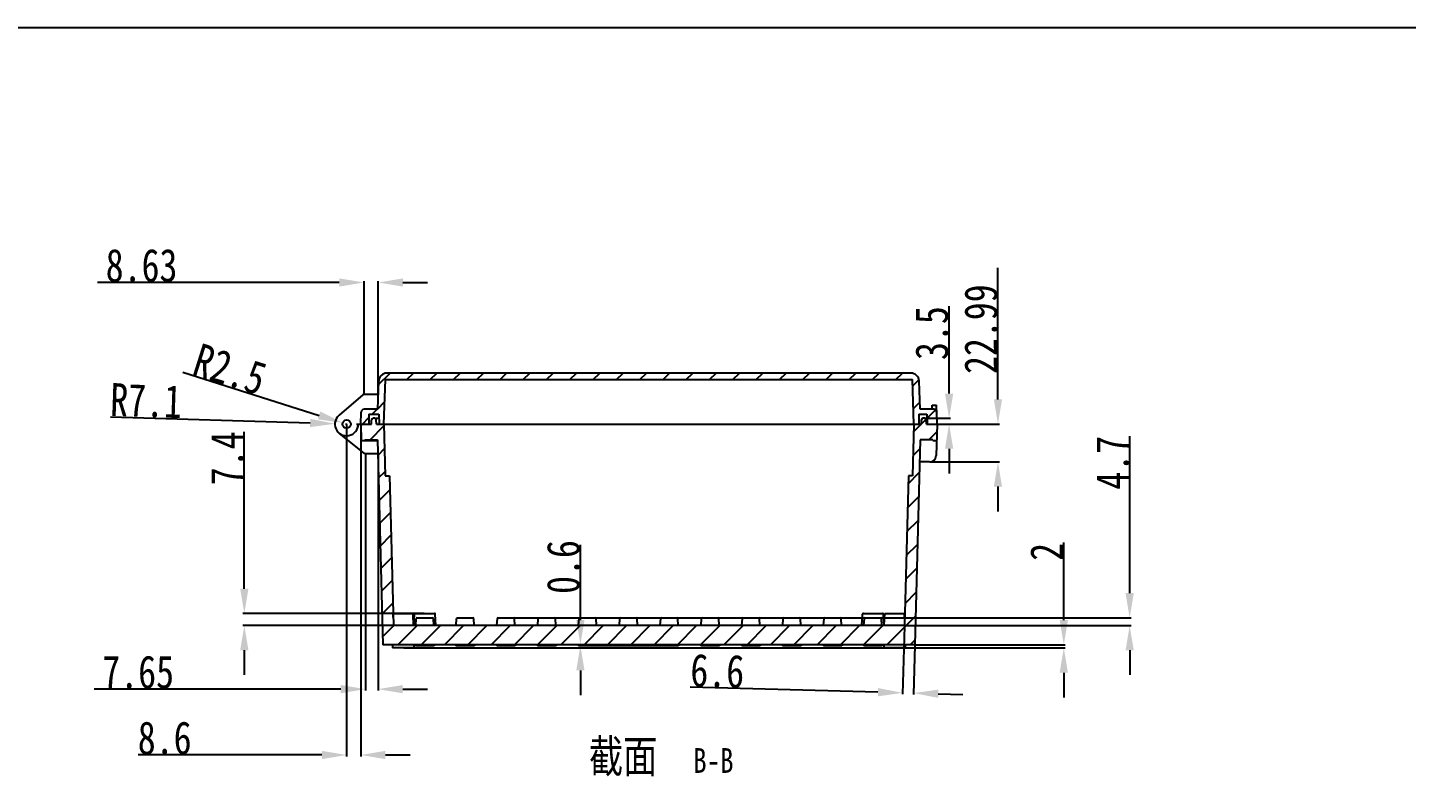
# Model space of a CAD drawing. Header units: millimetres. Extents: x 0 to 559, y 0 to 432.
# Drawn here: x 223.8 to 391.3, y 340.8 to 431.8 of the extents above; entities that cross this region are included whole.
import ezdxf

# ---------------------------------------------------------------- set-up
doc = ezdxf.new("R2010")
doc.units = ezdxf.units.MM
doc.header["$LTSCALE"] = 30.734
doc.header["$PDMODE"] = 3
doc.header["$PDSIZE"] = 8
doc.linetypes.add('CENTER', pattern=[0.6, 0.375, -0.075, 0.075, -0.075])
doc.layers.get('0').update_dxf_attribs({"linetype": 'CONTINUOUS'})
doc.layers.get('Defpoints').update_dxf_attribs({"linetype": 'CONTINUOUS'})
doc.layers.add('02___PRT_ALL_AXES', color=7, linetype='CONTINUOUS')
doc.styles.get("Standard").update_dxf_attribs({"font": 'txt', "width": 0.8})
doc.dimstyles.new('DIMSTYLE_1', dxfattribs={"dimtxt": 4, "dimasz": 3, "dimexe": 0.18, "dimexo": 0.0625, "dimgap": 0.09, "dimtad": 1, "dimlfac": 5, "dimdsep": 46, "dimtxsty": 'Standard', "dimblk": '_FILLED', "dimblk1": '_FILLED', "dimblk2": '_FILLED', "dimcen": 0.09, "dimadec": 0, "dimazin": 0, "dimtfac": 1, "dimtofl": 0, "dimtmove": 0, "dimatfit": 3, "dimldrblk": '_FILLED', "dimfxl": 1, "dimtolj": 1, "dimarcsym": 0})
doc.dimstyles.new('DIMSTYLE_2', dxfattribs={"dimtxt": 4, "dimasz": 3, "dimexe": 0.18, "dimexo": 0.0625, "dimgap": 0.09, "dimtad": 1, "dimlfac": 5, "dimdsep": 46, "dimtxsty": 'Standard', "dimblk": '_FILLED', "dimblk1": '_FILLED', "dimblk2": '_FILLED', "dimcen": 0.09, "dimadec": 0, "dimazin": 0, "dimtfac": 1, "dimtofl": 0, "dimtmove": 0, "dimatfit": 3, "dimldrblk": '_FILLED', "dimfxl": 1, "dimtolj": 1, "dimarcsym": 0})
pattern_1 = [(45, (14.4506, -19.163), (-1.4142136, 1.4142136), [])]

# ---------------------------------------------------------------- blocks, each defined once
blk = doc.blocks.new('_FILLED')
at = {"color": 0, "linetype": 'ByBlock'}
blk.add_solid([(0, 0), (-1, 0.167), (-1, -0.167)], dxfattribs=at)
blk = doc.blocks.new('*D14')
at = {"color": 0, "linetype": 'Continuous', "lineweight": -2}
for p, q in [((242.68, 389.92), (259.24, 384.68)), ((262.49, 383.63), (262.67, 383.63)), ((262.58, 383.54), (262.58, 383.72))]:
    blk.add_line(p, q, dxfattribs=at)
at = {"layer": 'Defpoints', "color": 0, "linetype": 'Continuous'}
for p in [(262.11, 383.78), (262.58, 383.63)]:
    blk.add_point(p, dxfattribs=at)
at = {"color": 0, "linetype": 'Continuous', "lineweight": -2, "xscale": 3, "yscale": 3, "zscale": 3, "rotation": 342.4622921009295}
blk.add_blockref('_FILLED', (262.11, 383.78), dxfattribs=at)
at = {"color": 0, "linetype": 'Continuous', "insert": (253.16, 390.9), "char_height": 4, "attachment_point": 3, "rotation": 342.4623}
blk.add_mtext('\\A1;R2.5', dxfattribs=at)
blk = doc.blocks.new('*D15')
at = {"color": 0, "linetype": 'Continuous', "lineweight": -2}
for p, q in [((233.9, 384.53), (258.16, 383.77)), ((262.49, 383.63), (262.67, 383.63)), ((262.58, 383.54), (262.58, 383.72))]:
    blk.add_line(p, q, dxfattribs=at)
at = {"layer": 'Defpoints', "color": 0, "linetype": 'Continuous'}
for p in [(261.16, 383.67), (262.58, 383.63)]:
    blk.add_point(p, dxfattribs=at)
at = {"color": 0, "linetype": 'Continuous', "lineweight": -2, "xscale": 3, "yscale": 3, "zscale": 3, "rotation": 358.2027342182279}
blk.add_blockref('_FILLED', (261.16, 383.67), dxfattribs=at)
at = {"color": 0, "linetype": 'Continuous', "insert": (242.65, 388.35), "char_height": 4, "attachment_point": 3, "rotation": 358.2027}
blk.add_mtext('\\A1;R7.1', dxfattribs=at)
blk = doc.blocks.new('*D16')
at = {"color": 0, "linetype": 'Continuous', "lineweight": -2}
for p, q in [((264.87, 379.97), (264.87, 351.25)), ((266.4, 379.97), (266.4, 351.25)), ((261.87, 351.43), (231.93, 351.43)), ((269.4, 351.43), (272.4, 351.43))]:
    blk.add_line(p, q, dxfattribs=at)
at = {"layer": 'Defpoints', "color": 0, "linetype": 'Continuous'}
for p in [(264.87, 380.03), (266.4, 380.03), (264.87, 351.43)]:
    blk.add_point(p, dxfattribs=at)
at = {"color": 0, "linetype": 'Continuous', "lineweight": -2, "xscale": 3, "yscale": 3, "zscale": 3}
blk.add_blockref('_FILLED', (264.87, 351.43), dxfattribs=at)
at = {"color": 0, "linetype": 'Continuous', "lineweight": -2, "xscale": 3, "yscale": 3, "zscale": 3, "rotation": 180}
blk.add_blockref('_FILLED', (266.4, 351.43), dxfattribs=at)
at = {"color": 0, "linetype": 'Continuous', "insert": (241.62, 355.52), "char_height": 4, "attachment_point": 3}
blk.add_mtext('\\A1;7.65', dxfattribs=at)
blk = doc.blocks.new('*D17')
at = {"color": 0, "linetype": 'Continuous', "lineweight": -2}
for p, q in [((261.7, 400.83), (232.34, 400.83)), ((264.7, 387.29), (264.7, 401.01)), ((266.43, 387.29), (266.43, 401.01)), ((269.43, 400.83), (272.43, 400.83))]:
    blk.add_line(p, q, dxfattribs=at)
at = {"layer": 'Defpoints', "color": 0, "linetype": 'Continuous'}
for p in [(264.7, 400.83), (264.7, 387.23), (266.43, 387.23)]:
    blk.add_point(p, dxfattribs=at)
at = {"color": 0, "linetype": 'Continuous', "lineweight": -2, "xscale": 3, "yscale": 3, "zscale": 3}
blk.add_blockref('_FILLED', (264.7, 400.83), dxfattribs=at)
at = {"color": 0, "linetype": 'Continuous', "lineweight": -2, "xscale": 3, "yscale": 3, "zscale": 3, "rotation": 180}
blk.add_blockref('_FILLED', (266.43, 400.83), dxfattribs=at)
at = {"color": 0, "linetype": 'Continuous', "insert": (242.03, 404.92), "char_height": 4, "attachment_point": 3}
blk.add_mtext('\\A1;8.63', dxfattribs=at)
blk = doc.blocks.new('*D18')
at = {"color": 0, "linetype": 'Continuous', "lineweight": -2}
for p, q in [((262.58, 383.57), (262.58, 343.25)), ((264.3, 383.57), (264.3, 343.25)), ((259.58, 343.43), (237.26, 343.43)), ((267.3, 343.43), (270.3, 343.43))]:
    blk.add_line(p, q, dxfattribs=at)
at = {"layer": 'Defpoints', "color": 0, "linetype": 'Continuous'}
for p in [(262.58, 383.63), (264.3, 383.63), (264.3, 343.43)]:
    blk.add_point(p, dxfattribs=at)
at = {"color": 0, "linetype": 'Continuous', "lineweight": -2, "xscale": 3, "yscale": 3, "zscale": 3}
blk.add_blockref('_FILLED', (262.58, 343.43), dxfattribs=at)
at = {"color": 0, "linetype": 'Continuous', "lineweight": -2, "xscale": 3, "yscale": 3, "zscale": 3, "rotation": 180}
blk.add_blockref('_FILLED', (264.3, 343.43), dxfattribs=at)
at = {"color": 0, "linetype": 'Continuous', "insert": (243.75, 347.52), "char_height": 4, "attachment_point": 3}
blk.add_mtext('\\A1;8.6', dxfattribs=at)
blk = doc.blocks.new('*D22')
at = {"color": 0, "linetype": 'Continuous', "lineweight": -2}
for p, q in [((341.7, 386.63), (341.7, 402.61)), ((334.36, 383.63), (341.88, 383.63)), ((333.46, 379.03), (341.88, 379.03)), ((341.7, 376.03), (341.7, 373.03))]:
    blk.add_line(p, q, dxfattribs=at)
at = {"layer": 'Defpoints', "color": 0, "linetype": 'Continuous'}
for p in [(334.3, 383.63), (333.4, 379.03), (341.7, 379.03)]:
    blk.add_point(p, dxfattribs=at)
at = {"color": 0, "linetype": 'Continuous', "lineweight": -2, "xscale": 3, "yscale": 3, "zscale": 3}
for p, rotation in [((341.7, 383.63), 270), ((341.7, 379.03), 90)]:
    blk.add_blockref('_FILLED', p, dxfattribs=dict(at, rotation=rotation))
at = {"color": 0, "linetype": 'Continuous', "insert": (337.61, 389.72), "char_height": 4, "attachment_point": 1, "rotation": 90}
blk.add_mtext('\\A1;22.99', dxfattribs=at)
blk = doc.blocks.new('*D23')
at = {"color": 0, "linetype": 'Continuous', "lineweight": -2}
for p, q in [((330.34, 359.09), (330.12, 350.8)), ((331.6, 356.77), (331.44, 350.77)), ((327.13, 351.06), (304.33, 351.66)), ((334.45, 350.87), (337.44, 350.79))]:
    blk.add_line(p, q, dxfattribs=at)
at = {"layer": 'Defpoints', "color": 0, "linetype": 'Continuous'}
for p in [(330.34, 359.15), (331.6, 356.83), (331.45, 350.95)]:
    blk.add_point(p, dxfattribs=at)
at = {"color": 0, "linetype": 'Continuous', "lineweight": -2, "xscale": 3, "yscale": 3, "zscale": 3}
for p, rotation in [((330.13, 350.98), 358.4999999999999), ((331.45, 350.95), 178.4999999999999)]:
    blk.add_blockref('_FILLED', p, dxfattribs=dict(at, rotation=rotation))
at = {"color": 0, "linetype": 'Continuous', "insert": (310.93, 355.58), "char_height": 4, "attachment_point": 3, "rotation": 358.5}
blk.add_mtext('\\A1;6.6', dxfattribs=at)
blk = doc.blocks.new('*D24')
at = {"color": 0, "linetype": 'Continuous', "lineweight": -2}
for p, q in [((357.7, 363.09), (357.7, 382.15)), ((282, 360.09), (357.88, 360.09)), ((330.4, 359.15), (357.88, 359.15)), ((357.7, 356.15), (357.7, 353.15))]:
    blk.add_line(p, q, dxfattribs=at)
at = {"layer": 'Defpoints', "color": 0, "linetype": 'Continuous'}
for p in [(281.94, 360.09), (330.34, 359.15), (357.7, 360.09)]:
    blk.add_point(p, dxfattribs=at)
at = {"color": 0, "linetype": 'Continuous', "lineweight": -2, "xscale": 3, "yscale": 3, "zscale": 3}
for p, rotation in [((357.7, 360.09), 270), ((357.7, 359.15), 90)]:
    blk.add_blockref('_FILLED', p, dxfattribs=dict(at, rotation=rotation))
at = {"color": 0, "linetype": 'Continuous', "insert": (353.61, 375.66), "char_height": 4, "attachment_point": 1, "rotation": 90}
blk.add_mtext('\\A1;4.7', dxfattribs=at)
blk = doc.blocks.new('*D25')
at = {"color": 0, "linetype": 'Continuous', "lineweight": -2}
for p, q in [((250.16, 363.63), (250.16, 382.69)), ((272.02, 360.63), (249.98, 360.63)), ((268.2, 359.15), (249.98, 359.15)), ((250.16, 356.15), (250.16, 353.15))]:
    blk.add_line(p, q, dxfattribs=at)
at = {"layer": 'Defpoints', "color": 0, "linetype": 'Continuous'}
for p in [(250.16, 360.63), (272.08, 360.63), (268.26, 359.15)]:
    blk.add_point(p, dxfattribs=at)
at = {"color": 0, "linetype": 'Continuous', "lineweight": -2, "xscale": 3, "yscale": 3, "zscale": 3}
for p, rotation in [((250.16, 360.63), 270), ((250.16, 359.15), 90)]:
    blk.add_blockref('_FILLED', p, dxfattribs=dict(at, rotation=rotation))
at = {"color": 0, "linetype": 'Continuous', "insert": (246.07, 376.2), "char_height": 4, "attachment_point": 1, "rotation": 90}
blk.add_mtext('\\A1;7.4', dxfattribs=at)
blk = doc.blocks.new('*D26')
at = {"color": 0, "linetype": 'Continuous', "lineweight": -2}
for p, q in [((349.7, 359.83), (349.7, 369.24)), ((331.66, 356.83), (349.88, 356.83)), ((269.52, 356.43), (349.88, 356.43)), ((349.7, 353.43), (349.7, 350.43))]:
    blk.add_line(p, q, dxfattribs=at)
at = {"layer": 'Defpoints', "color": 0, "linetype": 'Continuous'}
for p in [(331.6, 356.83), (269.46, 356.43), (349.7, 356.43)]:
    blk.add_point(p, dxfattribs=at)
at = {"color": 0, "linetype": 'Continuous', "lineweight": -2, "xscale": 3, "yscale": 3, "zscale": 3}
for p, rotation in [((349.7, 356.83), 270), ((349.7, 356.43), 90)]:
    blk.add_blockref('_FILLED', p, dxfattribs=dict(at, rotation=rotation))
at = {"color": 0, "linetype": 'Continuous', "insert": (345.61, 367.02), "char_height": 4, "attachment_point": 1, "rotation": 90}
blk.add_mtext('\\A1;2', dxfattribs=at)
blk = doc.blocks.new('*D27')
at = {"color": 0, "linetype": 'Continuous', "lineweight": -2}
for p, q in [((290.98, 359.83), (290.98, 368.96)), ((331.54, 356.83), (290.8, 356.83)), ((301.72, 356.71), (290.8, 356.71)), ((290.98, 353.71), (290.98, 350.71))]:
    blk.add_line(p, q, dxfattribs=at)
at = {"layer": 'Defpoints', "color": 0, "linetype": 'Continuous'}
for p in [(290.98, 356.83), (331.6, 356.83), (301.78, 356.71)]:
    blk.add_point(p, dxfattribs=at)
at = {"color": 0, "linetype": 'Continuous', "lineweight": -2, "xscale": 3, "yscale": 3, "zscale": 3}
for p, rotation in [((290.98, 356.83), 270), ((290.98, 356.71), 90)]:
    blk.add_blockref('_FILLED', p, dxfattribs=dict(at, rotation=rotation))
at = {"color": 0, "linetype": 'Continuous', "insert": (286.89, 363), "char_height": 4, "attachment_point": 1, "rotation": 90}
blk.add_mtext('\\A1;0.6', dxfattribs=at)
blk = doc.blocks.new('*D70')
at = {"color": 0, "linetype": 'CENTER', "lineweight": -2, "ltscale": 2}
for p, q in [((335.77, 387.33), (335.77, 397.97)), ((332.76, 384.33), (335.95, 384.33)), ((333.06, 383.63), (335.95, 383.63)), ((335.77, 380.63), (335.77, 377.63))]:
    blk.add_line(p, q, dxfattribs=at)
at = {"layer": 'Defpoints', "color": 0, "linetype": 'CENTER', "ltscale": 2}
for p in [(332.7, 384.33), (333, 383.63), (335.77, 383.63)]:
    blk.add_point(p, dxfattribs=at)
at = {"color": 0, "linetype": 'CENTER', "lineweight": -2, "ltscale": 2, "xscale": 3, "yscale": 3, "zscale": 3}
for p, rotation in [((335.77, 384.33), 270), ((335.77, 383.63), 90)]:
    blk.add_blockref('_FILLED', p, dxfattribs=dict(at, rotation=rotation))
at = {"color": 0, "linetype": 'CENTER', "ltscale": 2, "insert": (333.68, 394.68), "char_height": 4, "attachment_point": 5, "rotation": 90}
blk.add_mtext('\\A1;3.5', dxfattribs=at)

msp = doc.modelspace()

# ---------------------------------------------------------------- hatches: boundary and pattern name
at = {"linetype": 'Continuous'}
h = msp.add_hatch(dxfattribs=at)
h.set_pattern_fill('DEFAULT__2', scale=2, angle=45, style=0, pattern_type=0)
h.set_pattern_definition(pattern_1)
edge = h.paths.add_edge_path()
edge.add_line((331.12, 389.8293), (267.4843, 389.8293))
edge.add_spline(control_points=[(331.12, 389.8293), (331.6897, 389.8293), (332.0995, 389.4335), (332.1193, 388.8642)], knot_values=[0, 0, 0, 0, 1, 1, 1, 1], weights=[1, 0.8128932, 0.8128932, 1], degree=3, periodic=0)
edge.add_line((332.2393, 385.4293), (332.1193, 388.8642))
edge.add_line((333.9013, 385.4293), (332.2393, 385.4293))
edge.add_spline(control_points=[(334.2511, 385.0915), (334.2441, 385.2907), (334.1007, 385.4293), (333.9013, 385.4293)], knot_values=[0, 0, 0, 0, 1, 1, 1, 1], weights=[1, 0.8128932, 0.8128932, 1], degree=3, periodic=0)
edge.add_line((334.3021, 383.6293), (334.2511, 385.0915))
edge.add_line((333.0925, 383.6293), (334.3021, 383.6293))
edge.add_line((333.0716, 384.8293), (333.0925, 383.6293))
edge.add_line((332.1021, 384.8293), (333.0716, 384.8293))
edge.add_line((332.1021, 384.8293), (332.0812, 383.6293))
edge.add_line((331.5021, 383.6293), (332.0812, 383.6293))
edge.add_line((331.5021, 383.6293), (331.3136, 389.0293))
edge.add_line((267.2907, 389.0293), (331.3136, 389.0293))
edge.add_line((267.1021, 383.6293), (267.2907, 389.0293))
edge.add_line((266.5231, 383.6293), (267.1021, 383.6293))
edge.add_line((266.5021, 384.8293), (266.5231, 383.6293))
edge.add_line((265.3021, 384.8293), (266.5021, 384.8293))
edge.add_line((265.3021, 384.8293), (265.2812, 383.6293))
edge.add_line((264.3021, 383.6293), (265.2812, 383.6293))
edge.add_line((264.3021, 383.6293), (264.3532, 385.0915))
edge.add_spline(control_points=[(264.3532, 385.0915), (264.3602, 385.2907), (264.5036, 385.4293), (264.703, 385.4293)], knot_values=[0, 0, 0, 0, 1, 1, 1, 1], weights=[1, 0.8128932, 0.8128932, 1], degree=3, periodic=0)
edge.add_line((266.365, 385.4293), (264.703, 385.4293))
edge.add_line((266.365, 385.4293), (266.485, 388.8642))
edge.add_spline(control_points=[(267.4843, 389.8293), (266.9146, 389.8293), (266.5048, 389.4335), (266.485, 388.8642)], knot_values=[0, 0, 0, 0, 1, 1, 1, 1], weights=[1, 0.8128932, 0.8128932, 1], degree=3, periodic=0)
h = msp.add_hatch(dxfattribs=at)
h.set_pattern_fill('B', scale=2, angle=45, style=0, pattern_type=0)
h.set_pattern_definition(pattern_1)
edge = h.paths.add_edge_path()
edge.add_line((331.6004, 356.8293), (267.0039, 356.8293))
edge.add_line((266.3519, 381.7293), (267.0039, 356.8293))
edge.add_line((264.7945, 381.7293), (266.3519, 381.7293))
edge.add_line((264.7945, 381.7293), (264.7945, 381.6293))
edge.add_line((264.3545, 381.6293), (264.7945, 381.6293))
edge.add_line((264.3021, 383.6293), (264.3545, 381.6293))
edge.add_line((264.3021, 383.6293), (265.6021, 383.6293))
edge.add_line((265.6021, 383.6293), (265.6109, 384.1327))
edge.add_spline(control_points=[(265.8109, 384.3293), (265.6954, 384.3293), (265.613, 384.2483), (265.6109, 384.1327)], knot_values=[0, 0, 0, 0, 1, 1, 1, 1], weights=[1, 0.80883363, 0.80883363, 1], degree=3, periodic=0)
edge.add_line((265.9934, 384.3293), (265.8109, 384.3293))
edge.add_spline(control_points=[(265.9934, 384.3293), (266.1089, 384.3293), (266.1913, 384.2483), (266.1934, 384.1327)], knot_values=[0, 0, 0, 0, 1, 1, 1, 1], weights=[1, 0.80883363, 0.80883363, 1], degree=3, periodic=0)
edge.add_line((266.2021, 383.6293), (266.1934, 384.1327))
edge.add_line((266.2021, 383.6293), (267.1021, 383.6293))
edge.add_line((267.1021, 383.6293), (267.2666, 377.3493))
edge.add_line((267.2666, 377.3493), (267.7866, 377.3493))
edge.add_line((267.7866, 377.3493), (268.2632, 359.1493))
edge.add_line((330.3411, 359.1493), (268.2632, 359.1493))
edge.add_line((330.8177, 377.3493), (330.3411, 359.1493))
edge.add_line((331.3377, 377.3493), (330.8177, 377.3493))
edge.add_line((331.5021, 383.6293), (331.3377, 377.3493))
edge.add_line((331.5021, 383.6293), (332.4021, 383.6293))
edge.add_line((332.4021, 383.6293), (332.4109, 384.1327))
edge.add_spline(control_points=[(332.6109, 384.3293), (332.4954, 384.3293), (332.413, 384.2483), (332.4109, 384.1327)], knot_values=[0, 0, 0, 0, 1, 1, 1, 1], weights=[1, 0.80883363, 0.80883363, 1], degree=3, periodic=0)
edge.add_line((332.7934, 384.3293), (332.6109, 384.3293))
edge.add_spline(control_points=[(332.7934, 384.3293), (332.9089, 384.3293), (332.9913, 384.2483), (332.9934, 384.1327)], knot_values=[0, 0, 0, 0, 1, 1, 1, 1], weights=[1, 0.80883363, 0.80883363, 1], degree=3, periodic=0)
edge.add_line((333.0021, 383.6293), (332.9934, 384.1327))
edge.add_line((333.0021, 383.6293), (334.3021, 383.6293))
edge.add_line((334.3021, 383.6293), (334.2498, 381.6293))
edge.add_line((333.8098, 381.6293), (334.2498, 381.6293))
edge.add_line((333.8098, 381.7293), (333.8098, 381.6293))
edge.add_line((333.8098, 381.7293), (332.2524, 381.7293))
edge.add_line((332.2524, 381.7293), (331.6004, 356.8293))

# ---------------------------------------------------------------- linework, layer by layer
at = {"color": 7, "linetype": 'Continuous'}
for p, q in [((0, 431.8), (558.8, 431.8)), ((266.365, 385.4293), (266.485, 388.8642)), ((267.1021, 383.6293), (267.2907, 389.0293)), ((267.2907, 389.0293), (331.3136, 389.0293)), ((331.12, 389.8293), (267.4843, 389.8293)), ((331.5021, 383.6293), (331.3136, 389.0293)), ((332.2393, 385.4293), (332.1193, 388.8642)), ((264.5719, 387.1817), (261.663, 384.7117)), ((266.4279, 387.2293), (264.7013, 387.2293)), ((266.365, 385.4293), (264.703, 385.4293)), ((333.9013, 385.4293), (332.2393, 385.4293)), ((333.7021, 385.9293), (334.2218, 385.9293)), ((333.7021, 385.4293), (333.7021, 385.9293)), ((334.3021, 383.6293), (334.2218, 385.9293)), ((263.8021, 383.6293), (265.6021, 383.6293)), ((264.3021, 383.6293), (264.3532, 385.0915)), ((264.3021, 383.6293), (264.3545, 381.6293)), ((265.3021, 384.8293), (265.2812, 383.6293)), ((265.3021, 384.8293), (266.5021, 384.8293)), ((265.6021, 383.6293), (265.6109, 384.1327)), ((265.9934, 384.3293), (265.8109, 384.3293)), ((266.1422, 384.3293), (266.5021, 384.3293)), ((266.2021, 383.6293), (266.1934, 384.1327)), ((266.2021, 383.6293), (331.4793, 383.6293)), ((266.5021, 384.8293), (266.5231, 383.6293)), ((267.1021, 383.6293), (267.2666, 377.3493)), ((331.5021, 383.6293), (331.3377, 377.3493)), ((331.5021, 383.6293), (332.4021, 383.6293)), ((332.1021, 384.8293), (332.0812, 383.6293)), ((332.1021, 384.8293), (333.0716, 384.8293)), ((332.4021, 383.6293), (332.4109, 384.1327)), ((332.7934, 384.3293), (332.6109, 384.3293)), ((333.0021, 383.6293), (332.9934, 384.1327)), ((333.0021, 383.6293), (334.3021, 383.6293)), ((333.0716, 384.8293), (333.0925, 383.6293)), ((334.3021, 383.6293), (334.2021, 379.8099)), ((264.7415, 380.0733), (261.6929, 382.5222)), ((264.3545, 381.6293), (266.3545, 381.6293)), ((264.7945, 381.7293), (264.7945, 381.6293)), ((264.7945, 381.7293), (266.3519, 381.7293)), ((266.3519, 381.7293), (267.0039, 356.8293)), ((332.2524, 381.7293), (331.6004, 356.8293)), ((333.8098, 381.7293), (332.2524, 381.7293)), ((333.8098, 381.7293), (333.8098, 381.6293)), ((333.8098, 381.6293), (334.2498, 381.6293)), ((266.3964, 380.0293), (264.8668, 380.0293)), ((333.4024, 379.0308), (332.1817, 379.0308)), ((267.2666, 377.3493), (267.7866, 377.3493)), ((267.7866, 377.3493), (268.2632, 359.1493)), ((330.8177, 377.3493), (330.3411, 359.1493)), ((331.3377, 377.3493), (330.8177, 377.3493)), ((268.2368, 360.1561), (268.2566, 360.5345)), ((268.3565, 360.6293), (270.5571, 360.6293)), ((270.7295, 359.1493), (270.6569, 360.5345)), ((270.7412, 359.1493), (270.8138, 360.5345)), ((270.9136, 360.6293), (273.2542, 360.6293)), ((273.4267, 359.1493), (273.3541, 360.5345)), ((325.1776, 359.1493), (325.2502, 360.5345)), ((325.3501, 360.6293), (327.6907, 360.6293)), ((327.8631, 359.1493), (327.7905, 360.5345)), ((327.8748, 359.1493), (327.9523, 360.6293)), ((327.9523, 360.6293), (330.3427, 360.6293)), ((330.3675, 360.1561), (330.3427, 360.6293)), ((330.3411, 359.1493), (268.2632, 359.1493)), ((270.9912, 359.1493), (271.0355, 359.9945)), ((271.1353, 360.0893), (273.0325, 360.0893)), ((273.1767, 359.1493), (273.1324, 359.9945)), ((275.8894, 359.1493), (275.9337, 359.9945)), ((276.0336, 360.0893), (277.9307, 360.0893)), ((278.0749, 359.1493), (278.0306, 359.9945)), ((280.8494, 359.1493), (280.8937, 359.9945)), ((280.9936, 360.0893), (282.8907, 360.0893)), ((283.0349, 359.1493), (282.9906, 359.9945)), ((285.8094, 359.1493), (285.8537, 359.9945)), ((285.9536, 360.0893), (287.8507, 360.0893)), ((287.9949, 359.1493), (287.9506, 359.9945)), ((290.7694, 359.1493), (290.8137, 359.9945)), ((290.9136, 360.0893), (292.8107, 360.0893)), ((292.9549, 359.1493), (292.9106, 359.9945)), ((295.7294, 359.1493), (295.7737, 359.9945)), ((295.8736, 360.0893), (297.7707, 360.0893)), ((297.9149, 359.1493), (297.8706, 359.9945)), ((300.6894, 359.1493), (300.7337, 359.9945)), ((300.8336, 360.0893), (302.7307, 360.0893)), ((302.8749, 359.1493), (302.8306, 359.9945)), ((305.6494, 359.1493), (305.6937, 359.9945)), ((305.7936, 360.0893), (307.6907, 360.0893)), ((307.8349, 359.1493), (307.7906, 359.9945)), ((310.6094, 359.1493), (310.6537, 359.9945)), ((310.7536, 360.0893), (312.6507, 360.0893)), ((312.7949, 359.1493), (312.7506, 359.9945)), ((315.5694, 359.1493), (315.6137, 359.9945)), ((315.7136, 360.0893), (317.6107, 360.0893)), ((317.7549, 359.1493), (317.7106, 359.9945)), ((320.5294, 359.1493), (320.5737, 359.9945)), ((320.6736, 360.0893), (322.5707, 360.0893)), ((322.7149, 359.1493), (322.6706, 359.9945)), ((325.4276, 359.1493), (325.4719, 359.9945)), ((325.5718, 360.0893), (327.469, 360.0893)), ((327.6131, 359.1493), (327.5688, 359.9945)), ((331.6004, 356.8293), (267.0039, 356.8293)), ((268.1568, 356.8293), (268.1568, 356.4293)), ((270.7568, 356.8293), (270.7568, 356.4293)), ((270.9639, 356.8293), (270.9639, 356.7093)), ((273.2039, 356.8293), (273.2039, 356.7093)), ((275.8621, 356.8293), (275.8621, 356.7093)), ((278.1021, 356.8293), (278.1021, 356.7093)), ((280.8221, 356.8293), (280.8221, 356.7093)), ((283.0621, 356.8293), (283.0621, 356.7093)), ((285.7821, 356.8293), (285.7821, 356.7093)), ((288.0221, 356.8293), (288.0221, 356.7093)), ((290.7421, 356.8293), (290.7421, 356.7093)), ((292.9821, 356.8293), (292.9821, 356.7093)), ((295.7021, 356.8293), (295.7021, 356.7093)), ((297.9421, 356.8293), (297.9421, 356.7093)), ((300.6621, 356.8293), (300.6621, 356.7093)), ((302.9021, 356.8293), (302.9021, 356.7093)), ((305.6221, 356.8293), (305.6221, 356.7093)), ((307.8621, 356.8293), (307.8621, 356.7093)), ((310.5821, 356.8293), (310.5821, 356.7093)), ((312.8221, 356.8293), (312.8221, 356.7093)), ((315.5421, 356.8293), (315.5421, 356.7093)), ((317.7821, 356.8293), (317.7821, 356.7093)), ((320.5021, 356.8293), (320.5021, 356.7093)), ((322.7421, 356.8293), (322.7421, 356.7093)), ((325.4004, 356.8293), (325.4004, 356.7093)), ((327.6404, 356.8293), (327.6404, 356.7093)), ((327.8475, 356.8293), (327.8475, 356.4293)), ((330.4475, 356.8293), (330.4475, 356.4293))]:
    msp.add_line(p, q, dxfattribs=at)
for centre, radius, start, end in [((267.4843, 388.8293), 1, 90, 178), ((331.12, 388.8293), 1, 2, 90), ((264.7013, 387.0293), 0.2, 90, 130.336221), ((264.703, 385.0793), 0.35, 90, 178), ((333.9013, 385.0793), 0.35, 2, 90), ((262.5821, 383.6293), 1.42, 124.506667, 0), ((265.8109, 384.1293), 0.2, 90, 179), ((265.9934, 384.1293), 0.2, 1, 90), ((332.6109, 384.1293), 0.2, 90, 179), ((332.7934, 384.1293), 0.2, 1, 90), ((264.8668, 380.2293), 0.2, 231.226667, 270), ((333.4024, 379.8308), 0.8, 270, 358.5), ((268.3565, 360.5293), 0.1, 90, 177), ((270.5571, 360.5293), 0.1, 3, 90), ((270.9136, 360.5293), 0.1, 90, 177), ((273.2542, 360.5293), 0.1, 3, 90), ((325.3501, 360.5293), 0.1, 90, 177), ((327.6907, 360.5293), 0.1, 3, 90), ((271.1353, 359.9893), 0.1, 90, 177), ((273.0325, 359.9893), 0.1, 3, 90), ((276.0336, 359.9893), 0.1, 90, 177), ((277.9307, 359.9893), 0.1, 3, 90), ((280.9936, 359.9893), 0.1, 90, 177), ((282.8907, 359.9893), 0.1, 3, 90), ((285.9536, 359.9893), 0.1, 90, 177), ((287.8507, 359.9893), 0.1, 3, 90), ((290.9136, 359.9893), 0.1, 90, 177), ((292.8107, 359.9893), 0.1, 3, 90), ((295.8736, 359.9893), 0.1, 90, 177), ((297.7707, 359.9893), 0.1, 3, 90), ((300.8336, 359.9893), 0.1, 90, 177), ((302.7307, 359.9893), 0.1, 3, 90), ((305.7936, 359.9893), 0.1, 90, 177), ((307.6907, 359.9893), 0.1, 3, 90), ((310.7536, 359.9893), 0.1, 90, 177), ((312.6507, 359.9893), 0.1, 3, 90), ((315.7136, 359.9893), 0.1, 90, 177), ((317.6107, 359.9893), 0.1, 3, 90), ((320.6736, 359.9893), 0.1, 90, 177), ((322.5707, 359.9893), 0.1, 3, 90), ((325.5718, 359.9893), 0.1, 90, 177), ((327.469, 359.9893), 0.1, 3, 90)]:
    msp.add_arc(centre, radius, start, end, dxfattribs=at)
at = {"layer": '02___PRT_ALL_AXES', "color": 7, "linetype": 'Continuous'}
for p, q in [((270.7563, 356.4293), (268.1572, 356.4293)), ((273.2035, 356.7093), (270.9643, 356.7093)), ((278.1018, 356.7093), (275.8625, 356.7093)), ((283.0618, 356.7093), (280.8225, 356.7093)), ((288.0218, 356.7093), (285.7825, 356.7093)), ((292.9818, 356.7093), (290.7425, 356.7093)), ((297.9418, 356.7093), (295.7025, 356.7093)), ((302.9018, 356.7093), (300.6625, 356.7093)), ((307.8618, 356.7093), (305.6225, 356.7093)), ((312.8218, 356.7093), (310.5825, 356.7093)), ((317.7818, 356.7093), (315.5425, 356.7093)), ((322.7418, 356.7093), (320.5025, 356.7093)), ((327.64, 356.7093), (325.4008, 356.7093)), ((330.4471, 356.4293), (327.8479, 356.4293))]:
    msp.add_line(p, q, dxfattribs=at)
msp.add_circle((262.5821, 383.6293), 0.5, dxfattribs=at)

# ---------------------------------------------------------------- texts
at = {"color": 7, "linetype": 'Continuous', "insert": (309.5852, 345.2634), "char_height": 4, "width": 23.4, "attachment_point": 3, "line_spacing_factor": 0.9}
msp.add_mtext('截面  \\H3.0;B-B', dxfattribs=at)

# ---------------------------------------------------------------- dimensions: what is measured, and where the dimension line sits
at = {"color": 7, "linetype": 'Continuous'}
for base, p1, p2, angle, picture, middle in [((264.7013, 400.8293), (266.4279, 387.2293), (264.7013, 387.2293), 180, '*D17', (237.2308, 400.8293)), ((341.7021, 379.0308), (334.3021, 383.6293), (333.4024, 379.0308), 270, '*D22', (341.7021, 396.1193)), ((250.1621, 360.6293), (268.2632, 359.1493), (272.0839, 360.6293), 90, '*D25', (250.1621, 379.3993)), ((357.7021, 360.0893), (330.3411, 359.1493), (281.9421, 360.0893), 90, '*D24', (357.7021, 378.8593)), ((264.8668, 351.4293), (266.3964, 380.0293), (264.8668, 380.0293), 180, '*D16', (236.8175, 351.4293)), ((290.9768, 356.8293), (301.7821, 356.7093), (331.6004, 356.8293), 90, '*D27', (290.9768, 365.9353)), ((349.7021, 356.4293), (331.6004, 356.8293), (269.4568, 356.4293), 270, '*D26', (349.7021, 368.0851)), ((331.4463, 350.9473), (330.3411, 359.1493), (331.6004, 356.8293), 358.5, '*D23', (307.6195, 351.5712))]:
    dim = msp.add_linear_dim(base=base, p1=p1, p2=p2, angle=angle, dimstyle='DIMSTYLE_1', dxfattribs=at)
    dim.commit()
    dim.dimension.update_dxf_attribs({"geometry": picture, "text_midpoint": middle, "dimtype": 160})
at = {"linetype": 'CENTER', "ltscale": 2}
dim = msp.add_linear_dim(base=(335.7733, 383.6293), p1=(332.7021, 384.3293), p2=(333.0021, 383.6293), angle=90, dimstyle='DIMSTYLE_1', dxfattribs=at)
dim.commit()
dim.dimension.update_dxf_attribs({"geometry": '*D70', "text_midpoint": (335.7733, 394.6757), "dimtype": 160})
at = {"color": 7, "linetype": 'Continuous'}
for mpoint, picture, middle in [((262.1054, 383.7799), '*D14', (247.3472, 388.4438)), ((261.1628, 383.6738), '*D15', (238.259, 384.3925))]:
    dim = msp.add_radius_dim(center=(262.5821, 383.6293), mpoint=mpoint, dimstyle='DIMSTYLE_2', dxfattribs=at)
    dim.commit()
    dim.dimension.update_dxf_attribs({"geometry": picture, "text_midpoint": middle, "dimtype": 164})
dim = msp.add_linear_dim(base=(264.3021, 343.4293), p1=(262.5821, 383.6293), p2=(264.3021, 383.6293), dimstyle='DIMSTYLE_1', dxfattribs=at)
dim.commit()
dim.dimension.update_dxf_attribs({"geometry": '*D18', "text_midpoint": (240.551, 343.4293), "dimtype": 160})

doc.saveas('drawing.dxf')
